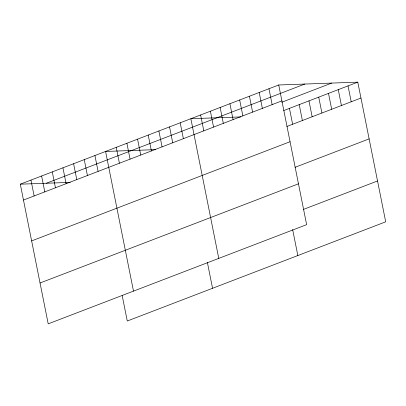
<?xml version="1.0" encoding="UTF-8"?>
<svg xmlns="http://www.w3.org/2000/svg" width="406" height="406" viewBox="0 0 406 406"><rect width="100%" height="100%" fill="white"/><g stroke="black" fill="none" stroke-linecap="round" stroke-linejoin="round"><path stroke-width="0.61" d="M278.729 84.986L306.637 224.665L48.212 323.851L20.3 184.177L278.729 84.986L357.787 82.149L385.7 221.823L127.271 321.014L122.201 295.634M46.391 183.238L304.82 84.047M23.472 200.056L281.901 100.866M281.739 102.261L331.697 83.083M283.708 110.579L357.787 82.149M286.88 126.464L360.964 98.029M31.638 240.91L290.062 141.719M295.045 167.318L369.125 138.882M40.047 283.002L298.476 183.811M303.455 209.405L377.539 180.969M240.849 116.918L190.861 118.709L218.773 258.389M155.564 149.647L105.58 151.443L133.493 291.122M20.3 184.177L70.284 182.38M348.028 85.894L351.2 101.774M338.264 89.64L341.436 105.524M328.5 93.39L331.677 109.27M318.74 97.135L321.912 113.015M308.976 100.881L312.148 116.766M299.212 104.631L302.389 120.511M289.453 108.377L292.624 124.261M268.965 88.731L272.137 104.616M292.64 229.552L297.837 255.547M259.201 92.482L262.377 108.361M249.436 96.227L252.613 112.112M239.677 99.972L242.849 115.857M229.913 103.723L233.085 119.603M220.148 107.468L223.325 123.353M210.389 111.219L213.561 127.098M200.625 114.964L203.797 130.844M180.203 122.8L183.375 138.685M207.359 262.286L212.556 288.28M169.541 126.895L172.717 142.775M158.883 130.986L162.055 146.865M148.22 135.076L151.397 150.961M137.563 139.167L140.735 155.051M126.9 143.262L130.072 159.142M116.243 147.353L119.415 163.232M94.923 155.534L98.095 171.418M84.26 159.624L87.432 175.509M73.603 163.719L76.775 179.599M62.94 167.81L66.112 183.69M52.283 171.9L55.455 187.785M41.62 175.991L44.792 191.876M30.963 180.086L34.134 195.966"/></g></svg>
